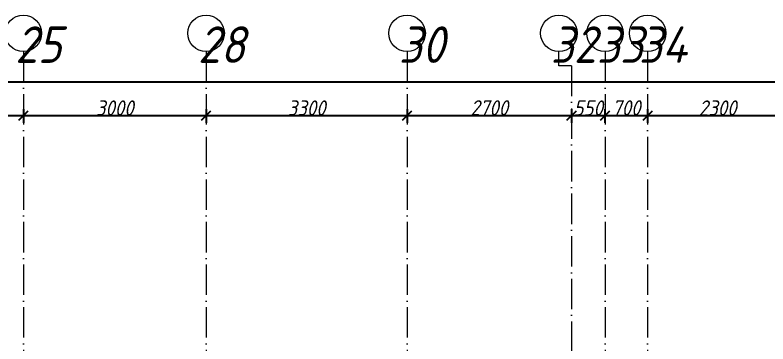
# Model space of a CAD drawing. Header units: millimetres. Extents: x -12989 to 629078, y -109036 to 555275.
# Drawn here: x 548827 to 561188, y 351979 to 357384 of the extents above; entities that cross this region are included whole.
import ezdxf

# ---------------------------------------------------------------- set-up
doc = ezdxf.new("R2010")
doc.units = ezdxf.units.MM
doc.linetypes.add('50_200_ШТРИХ_1Т_ш5_п1_п1_', pattern=[700, 500, -100, 0, -100])
for name, color, linetype, lineweight in [('A-____-____-DIMS', 7, 'Continuous', 9), ('S-GRID-____-IDEN', 7, 'Continuous', 9), ('S-GRID-____-OTLN', 7, 'Continuous', 9), ('S-GRID-____-OTLN-1', 7, '50_200_ШТРИХ_1Т_ш5_п1_п1_', 9)]:
    doc.layers.add(name, color=color, linetype=linetype, lineweight=lineweight)
doc.styles.add('ISOCPEUR_I_9', font='isocpeui.ttf', dxfattribs={"width": 0.9, "height": 250})
doc.dimstyles.new('ISO-2_5_0_9К_БОЛЬШОЙ_ОСИ', dxfattribs={"dimscale": 304.8, "dimtxt": 248.995294, "dimasz": 0.492126, "dimexe": 0.393701, "dimexo": 0, "dimgap": 0, "dimtad": 1, "dimdec": 0, "dimzin": 0, "dimdsep": 46, "dimtxsty": 'ISOCPEUR_I_9', "dimblk1": 'OBLIQUE', "dimblk2": 'OBLIQUE', "dimsah": 1, "dimcen": 0.09, "dimdle": 0.393701, "dimazin": 0, "dimtfac": 1, "dimtdec": 4, "dimtix": 1, "dimtmove": 0, "dimatfit": 3, "dimfxl": 1, "dimtvp": 1, "dimtolj": 1, "dimtzin": 0, "dimarcsym": 2})
doc.dimstyles.new('ISO-2_5_0_9К_БОЛЬШОЙ_ОСИ_2', dxfattribs={"dimscale": 304.8, "dimtxt": 248.995294, "dimasz": 0.492126, "dimexe": 0.393701, "dimexo": 0, "dimgap": 0, "dimtad": 1, "dimdec": 0, "dimzin": 0, "dimdsep": 46, "dimtxsty": 'ISOCPEUR_I_9', "dimblk1": 'OBLIQUE', "dimblk2": 'OBLIQUE', "dimsah": 1, "dimcen": 0.09, "dimdle": 0.393701, "dimazin": 0, "dimtfac": 1, "dimtdec": 4, "dimtix": 1, "dimtmove": 2, "dimatfit": 3, "dimfxl": 1, "dimtvp": 1, "dimtolj": 1, "dimtzin": 0, "dimarcsym": 2})

# ---------------------------------------------------------------- blocks, each defined once
blk = doc.blocks.new('Ось сетки - Круг_Ø6_00__ISO-2_5_0_9K_-25732049-АР1_План отверстий 1 этажа в осях 1-64_Ю-ЯЯ')
at = {"layer": 'S-GRID-____-IDEN'}
blk.add_circle((0, 0), 3, dxfattribs=at)
blk = doc.blocks.new('_Oblique')
at = {"color": 0, "linetype": 'ByBlock', "lineweight": -2}
blk.add_line((-0.5, -0.5), (0.5, 0.5), dxfattribs=at)
blk = doc.blocks.new('*D5513')
at = {"layer": 'A-____-____-DIMS', "color": 0, "lineweight": -2, "transparency": 16777216}
for p, q in [((547613, 355838), (547613, 355612)), ((548963, 355838), (548963, 355612)), ((547493, 355732), (549083, 355732))]:
    blk.add_line(p, q, dxfattribs=at)
at = {"layer": 'Defpoints', "color": 0, "transparency": 16777216}
for p in [(547613, 355838), (548963, 355838), (548963, 355732)]:
    blk.add_point(p, dxfattribs=at)
at = {"layer": 'A-____-____-DIMS', "color": 0, "lineweight": -2, "transparency": 16777216, "xscale": 150, "yscale": 150, "zscale": 150, "rotation": 180}
blk.add_blockref('_Oblique', (547613, 355732), dxfattribs=at)
at = {"layer": 'A-____-____-DIMS', "color": 0, "lineweight": -2, "transparency": 16777216, "xscale": 150, "yscale": 150, "zscale": 150}
blk.add_blockref('_Oblique', (548963, 355732), dxfattribs=at)
at = {"layer": 'A-____-____-DIMS', "color": 0, "transparency": 16777216, "insert": (548288, 355857), "char_height": 250, "width": 701.02, "attachment_point": 5, "style": 'ISOCPEUR_I_9'}
blk.add_mtext('\\A1;1350', dxfattribs=at)
blk = doc.blocks.new('*D5514')
at = {"layer": 'A-____-____-DIMS', "color": 0, "lineweight": -2, "transparency": 16777216}
for p, q in [((548963, 355838), (548963, 355612)), ((551963, 355838), (551963, 355612)), ((548843, 355732), (552083, 355732))]:
    blk.add_line(p, q, dxfattribs=at)
at = {"layer": 'Defpoints', "color": 0, "transparency": 16777216}
for p in [(548963, 355838), (551963, 355838), (551963, 355732)]:
    blk.add_point(p, dxfattribs=at)
at = {"layer": 'A-____-____-DIMS', "color": 0, "lineweight": -2, "transparency": 16777216, "xscale": 150, "yscale": 150, "zscale": 150, "rotation": 180}
blk.add_blockref('_Oblique', (548963, 355732), dxfattribs=at)
at = {"layer": 'A-____-____-DIMS', "color": 0, "lineweight": -2, "transparency": 16777216, "xscale": 150, "yscale": 150, "zscale": 150}
blk.add_blockref('_Oblique', (551963, 355732), dxfattribs=at)
at = {"layer": 'A-____-____-DIMS', "color": 0, "transparency": 16777216, "insert": (550463, 355857), "char_height": 250, "width": 758.48, "attachment_point": 5, "style": 'ISOCPEUR_I_9'}
blk.add_mtext('\\A1;3000', dxfattribs=at)
blk = doc.blocks.new('*D5515')
at = {"layer": 'A-____-____-DIMS', "color": 0, "lineweight": -2, "transparency": 16777216}
for p, q in [((551963, 355838), (551963, 355612)), ((555263, 355838), (555263, 355612)), ((551843, 355732), (555383, 355732))]:
    blk.add_line(p, q, dxfattribs=at)
at = {"layer": 'Defpoints', "color": 0, "transparency": 16777216}
for p in [(551963, 355838), (555263, 355838), (555263, 355732)]:
    blk.add_point(p, dxfattribs=at)
at = {"layer": 'A-____-____-DIMS', "color": 0, "lineweight": -2, "transparency": 16777216, "xscale": 150, "yscale": 150, "zscale": 150, "rotation": 180}
blk.add_blockref('_Oblique', (551963, 355732), dxfattribs=at)
at = {"layer": 'A-____-____-DIMS', "color": 0, "lineweight": -2, "transparency": 16777216, "xscale": 150, "yscale": 150, "zscale": 150}
blk.add_blockref('_Oblique', (555263, 355732), dxfattribs=at)
at = {"layer": 'A-____-____-DIMS', "color": 0, "transparency": 16777216, "insert": (553613, 355857), "char_height": 250, "width": 758.48, "attachment_point": 5, "style": 'ISOCPEUR_I_9'}
blk.add_mtext('\\A1;3300', dxfattribs=at)
blk = doc.blocks.new('*D5516')
at = {"layer": 'A-____-____-DIMS', "color": 0, "lineweight": -2, "transparency": 16777216}
for p, q in [((555263, 355838), (555263, 355612)), ((557963, 355838), (557963, 355612)), ((555143, 355732), (558083, 355732))]:
    blk.add_line(p, q, dxfattribs=at)
at = {"layer": 'Defpoints', "color": 0, "transparency": 16777216}
for p in [(555263, 355838), (557963, 355838), (557963, 355732)]:
    blk.add_point(p, dxfattribs=at)
at = {"layer": 'A-____-____-DIMS', "color": 0, "lineweight": -2, "transparency": 16777216, "xscale": 150, "yscale": 150, "zscale": 150, "rotation": 180}
blk.add_blockref('_Oblique', (555263, 355732), dxfattribs=at)
at = {"layer": 'A-____-____-DIMS', "color": 0, "lineweight": -2, "transparency": 16777216, "xscale": 150, "yscale": 150, "zscale": 150}
blk.add_blockref('_Oblique', (557963, 355732), dxfattribs=at)
at = {"layer": 'A-____-____-DIMS', "color": 0, "transparency": 16777216, "insert": (556613, 355859), "char_height": 250, "width": 758.48, "attachment_point": 5, "style": 'ISOCPEUR_I_9'}
blk.add_mtext('\\A1;2700', dxfattribs=at)
blk = doc.blocks.new('*D5517')
at = {"layer": 'A-____-____-DIMS', "color": 0, "lineweight": -2, "transparency": 16777216}
for p, q in [((557963, 355838), (557963, 355612)), ((558513, 355838), (558513, 355612)), ((557843, 355732), (558633, 355732))]:
    blk.add_line(p, q, dxfattribs=at)
at = {"layer": 'Defpoints', "color": 0, "transparency": 16777216}
for p in [(557963, 355838), (558513, 355838), (558513, 355732)]:
    blk.add_point(p, dxfattribs=at)
at = {"layer": 'A-____-____-DIMS', "color": 0, "lineweight": -2, "transparency": 16777216, "xscale": 150, "yscale": 150, "zscale": 150, "rotation": 180}
blk.add_blockref('_Oblique', (557963, 355732), dxfattribs=at)
at = {"layer": 'A-____-____-DIMS', "color": 0, "lineweight": -2, "transparency": 16777216, "xscale": 150, "yscale": 150, "zscale": 150}
blk.add_blockref('_Oblique', (558513, 355732), dxfattribs=at)
at = {"layer": 'A-____-____-DIMS', "color": 0, "transparency": 16777216, "insert": (558238, 355857), "char_height": 250, "width": 568.86, "attachment_point": 5, "style": 'ISOCPEUR_I_9'}
blk.add_mtext('\\A1;550', dxfattribs=at)
blk = doc.blocks.new('*D5518')
at = {"layer": 'A-____-____-DIMS', "color": 0, "lineweight": -2, "transparency": 16777216}
for p, q in [((558513, 355838), (558513, 355612)), ((559213, 355838), (559213, 355612)), ((558393, 355732), (559333, 355732))]:
    blk.add_line(p, q, dxfattribs=at)
at = {"layer": 'Defpoints', "color": 0, "transparency": 16777216}
for p in [(558513, 355838), (559213, 355838), (559213, 355732)]:
    blk.add_point(p, dxfattribs=at)
at = {"layer": 'A-____-____-DIMS', "color": 0, "lineweight": -2, "transparency": 16777216, "xscale": 150, "yscale": 150, "zscale": 150, "rotation": 180}
blk.add_blockref('_Oblique', (558513, 355732), dxfattribs=at)
at = {"layer": 'A-____-____-DIMS', "color": 0, "lineweight": -2, "transparency": 16777216, "xscale": 150, "yscale": 150, "zscale": 150}
blk.add_blockref('_Oblique', (559213, 355732), dxfattribs=at)
at = {"layer": 'A-____-____-DIMS', "color": 0, "transparency": 16777216, "insert": (558863, 355859), "char_height": 250, "width": 568.86, "attachment_point": 5, "style": 'ISOCPEUR_I_9'}
blk.add_mtext('\\A1;700', dxfattribs=at)
blk = doc.blocks.new('*D5519')
at = {"layer": 'A-____-____-DIMS', "color": 0, "lineweight": -2, "transparency": 16777216}
for p, q in [((559213, 355838), (559213, 355612)), ((561513, 355838), (561513, 355612)), ((559093, 355732), (561633, 355732))]:
    blk.add_line(p, q, dxfattribs=at)
at = {"layer": 'Defpoints', "color": 0, "transparency": 16777216}
for p in [(559213, 355838), (561513, 355838), (561513, 355732)]:
    blk.add_point(p, dxfattribs=at)
at = {"layer": 'A-____-____-DIMS', "color": 0, "lineweight": -2, "transparency": 16777216, "xscale": 150, "yscale": 150, "zscale": 150, "rotation": 180}
blk.add_blockref('_Oblique', (559213, 355732), dxfattribs=at)
at = {"layer": 'A-____-____-DIMS', "color": 0, "lineweight": -2, "transparency": 16777216, "xscale": 150, "yscale": 150, "zscale": 150}
blk.add_blockref('_Oblique', (561513, 355732), dxfattribs=at)
at = {"layer": 'A-____-____-DIMS', "color": 0, "transparency": 16777216, "insert": (560363, 355857), "char_height": 250, "width": 758.48, "attachment_point": 5, "style": 'ISOCPEUR_I_9'}
blk.add_mtext('\\A1;2300', dxfattribs=at)
blk = doc.blocks.new('*D5538')
at = {"layer": 'A-____-____-DIMS', "color": 0, "lineweight": -2, "transparency": 16777216}
for p, q in [((510543, 356284), (561897, 356284)), ((510663, 356390), (510663, 356164)), ((614283, 356284), (562776, 356284)), ((614163, 356390), (614163, 356164))]:
    blk.add_line(p, q, dxfattribs=at)
at = {"layer": 'Defpoints', "color": 0, "transparency": 16777216}
for p in [(510663, 356390), (614163, 356390), (614163, 356284)]:
    blk.add_point(p, dxfattribs=at)
at = {"layer": 'A-____-____-DIMS', "color": 0, "lineweight": -2, "transparency": 16777216, "xscale": 150, "yscale": 150, "zscale": 150, "rotation": 180}
blk.add_blockref('_Oblique', (510663, 356284), dxfattribs=at)
at = {"layer": 'A-____-____-DIMS', "color": 0, "lineweight": -2, "transparency": 16777216, "xscale": 150, "yscale": 150, "zscale": 150}
blk.add_blockref('_Oblique', (614163, 356284), dxfattribs=at)
at = {"layer": 'A-____-____-DIMS', "color": 0, "transparency": 16777216, "insert": (561796, 356611), "char_height": 250, "width": 1080.26, "attachment_point": 1, "line_spacing_factor": 1.149209, "style": 'ISOCPEUR_I_9'}
blk.add_mtext('\\A1;103500', dxfattribs=at)

msp = doc.modelspace()

# ---------------------------------------------------------------- linework, layer by layer
at = {"layer": 'S-GRID-____-OTLN'}
for p, q in [((557756.1129, 356550.5875), (557756.1129, 356784.3429)), ((557963.3109, 356550.5875), (557756.1129, 356550.5875))]:
    msp.add_line(p, q, dxfattribs=at)
at = {"layer": 'S-GRID-____-OTLN-1'}
for p, q in [((548963.3109, 356784.3429), (548963.3109, 318783.0794)), ((551963.3109, 356784.3429), (551963.3109, 318783.0794)), ((555263.3109, 356784.3429), (555263.3109, 332566.9753)), ((558513.3109, 356784.3429), (558513.3109, 318783.0794)), ((559213.3109, 356784.3429), (559213.3109, 343138.8218)), ((557963.3109, 356550.5875), (557963.3109, 318937.3508))]:
    msp.add_line(p, q, dxfattribs=at)

# ---------------------------------------------------------------- block references
at = {"layer": 'S-GRID-____-IDEN', "xscale": 99.99999999999993, "yscale": 99.99999999999993, "zscale": 99.99999999999993, "rotation": 180}
for p in [(548963.3109, 357084.3429), (551963.3109, 357084.3429), (555263.3109, 357084.3429), (557756.1129, 357084.3429), (558513.3109, 357084.3429), (559213.3109, 357084.3429)]:
    msp.add_blockref('Ось сетки - Круг_Ø6_00__ISO-2_5_0_9K_-25732049-АР1_План отверстий 1 этажа в осях 1-64_Ю-ЯЯ', p, dxfattribs=at)

# ---------------------------------------------------------------- texts
at = {"layer": 'S-GRID-____-IDEN', "char_height": 600, "attachment_point": 1, "style": 'ISOCPEUR_I_9'}
for s, insert, width in [('25', (548828.9392, 357198.2766), 404.0505), ('28', (551828.9392, 357198.2766), 404.0505), ('30', (555128.9392, 357198.2766), 404.0505), ('32', (557621.7413, 357198.2766), 404.0505), ('33', (558378.9392, 357198.2766), 404.0505), ('34', (559069.9392, 357198.2766), 425.696062)]:
    msp.add_mtext(s, dxfattribs=dict(at, insert=insert, width=width))

# ---------------------------------------------------------------- dimensions: what is measured, and where the dimension line sits
at = {"layer": 'A-____-____-DIMS'}
dim = msp.add_linear_dim(base=(614163.3109, 356284.1601), p1=(510663.3109, 356390.2261), p2=(614163.3109, 356390.2261), dimstyle='ISO-2_5_0_9К_БОЛЬШОЙ_ОСИ_2', override={"dimpost": '<>', "dimfxl": 103500}, dxfattribs=at)
dim.commit()
dim.dimension.update_dxf_attribs({"geometry": '*D5538', "text_midpoint": (562336.1611, 356444.1074), "dimtype": 160})
for base, p1, p2, override, picture, middle in [((548963.3109, 355731.9408), (547613.3109, 355838.0069), (548963.3109, 355838.0069), {"dimpost": '<>', "dimfxl": 1350}, '*D5513', (548288.3109, 355856.9408)), ((551963.3109, 355731.9408), (548963.3109, 355838.0069), (551963.3109, 355838.0069), {"dimpost": '<>', "dimfxl": 3000}, '*D5514', (550463.3109, 355856.9408)), ((555263.3109, 355731.9408), (551963.3109, 355838.0069), (555263.3109, 355838.0069), {"dimpost": '<>', "dimfxl": 3300}, '*D5515', (553613.3109, 355856.9408)), ((557963.3109, 355731.9408), (555263.3109, 355838.0069), (557963.3109, 355838.0069), {"dimpost": '<>', "dimfxl": 2700}, '*D5516', (556613.3109, 355858.5507)), ((558513.3109, 355731.9408), (557963.3109, 355838.0069), (558513.3109, 355838.0069), {"dimpost": '<>', "dimfxl": 550}, '*D5517', (558238.3109, 355856.9408)), ((559213.3109, 355731.9408), (558513.3109, 355838.0069), (559213.3109, 355838.0069), {"dimpost": '<>', "dimfxl": 700}, '*D5518', (558863.3109, 355858.5507)), ((561513.3109, 355731.9408), (559213.3109, 355838.0069), (561513.3109, 355838.0069), {"dimpost": '<>', "dimfxl": 2300}, '*D5519', (560363.3109, 355856.9408))]:
    dim = msp.add_linear_dim(base=base, p1=p1, p2=p2, dimstyle='ISO-2_5_0_9К_БОЛЬШОЙ_ОСИ', override=override, dxfattribs=at)
    dim.commit()
    dim.dimension.update_dxf_attribs({"geometry": picture, "text_midpoint": middle})

doc.saveas('drawing.dxf')
